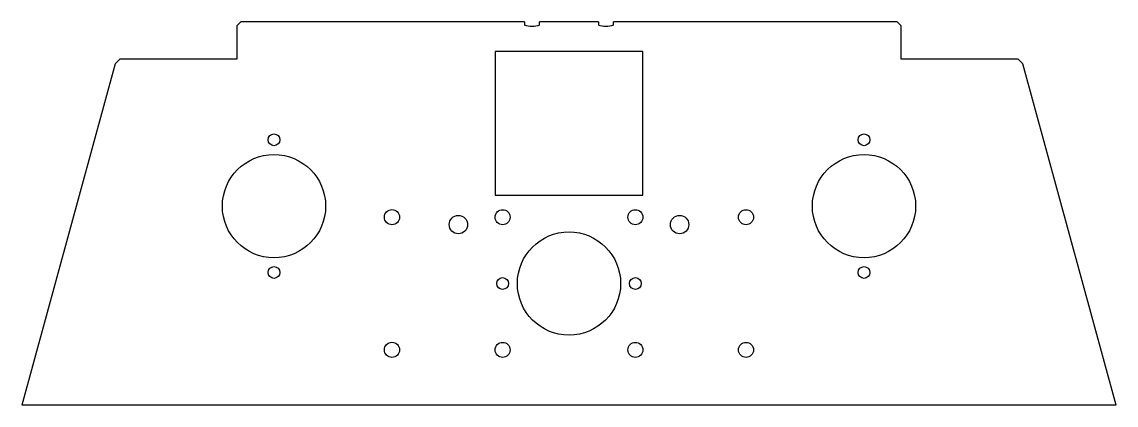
# Model space of a CAD drawing. Header units: millimetres. Extents: x -74 to 74, y 3 to 55.
import ezdxf

# ---------------------------------------------------------------- set-up
doc = ezdxf.new("R2010")
doc.units = ezdxf.units.MM

msp = doc.modelspace()

# ---------------------------------------------------------------- linework, layer by layer
at = {"color": 7, "linetype": 'Continuous', "lineweight": 25}
for p, q in [((-44.5, 55), (-45, 54.5)), ((-6.02, 55), (-44.5, 55)), ((-6.02, 55), (-6.02, 54.55)), ((-3.98, 54.55), (-3.98, 55)), ((3.98, 55), (-3.98, 55)), ((3.98, 55), (3.98, 54.55)), ((6.02, 54.55), (6.02, 55)), ((44.5, 55), (6.02, 55)), ((45, 54.5), (44.5, 55)), ((-45, 50), (-45, 54.5)), ((45, 54.5), (45, 50)), ((-10, 51), (-10, 31.5)), ((10, 51), (-10, 51)), ((10, 31.5), (10, 51)), ((-61.55, 49.31), (-74.18, 3)), ((-60.86, 50), (-61.55, 49.31)), ((-60.86, 50), (-45, 50)), ((45, 50), (60.86, 50)), ((61.55, 49.31), (60.86, 50)), ((74.18, 3), (61.55, 49.31)), ((-10, 31.5), (10, 31.5)), ((74.18, 3), (-74.18, 3))]:
    msp.add_line(p, q, dxfattribs=at)
for centre, radius in [((-40, 39), 0.8), ((40, 39), 0.8), ((-40, 30), 7), ((40, 30), 7), ((-24, 28.5), 1.03), ((-15, 27.5), 1.25), ((-9, 28.5), 1.02), ((9, 28.5), 1.02), ((15, 27.5), 1.25), ((24, 28.5), 1.02), ((0, 19.5), 7), ((-40, 21), 0.8), ((40, 21), 0.8), ((-9, 19.5), 0.8), ((9, 19.5), 0.8), ((-24, 10.5), 1.03), ((-9, 10.5), 1.02), ((9, 10.5), 1.02), ((24, 10.5), 1.02)]:
    msp.add_circle(centre, radius, dxfattribs=at)
for points in [[(-5, 54.35), (-5.35, 54.35), (-5.69, 54.43), (-6.02, 54.55)], [(-3.98, 54.55), (-4.31, 54.43), (-4.65, 54.35), (-5, 54.35)], [(5, 54.35), (4.65, 54.35), (4.31, 54.43), (3.98, 54.55)], [(6.02, 54.55), (5.69, 54.43), (5.35, 54.35), (5, 54.35)]]:
    msp.add_open_spline(points, degree=3, dxfattribs=at)

doc.saveas('drawing.dxf')
